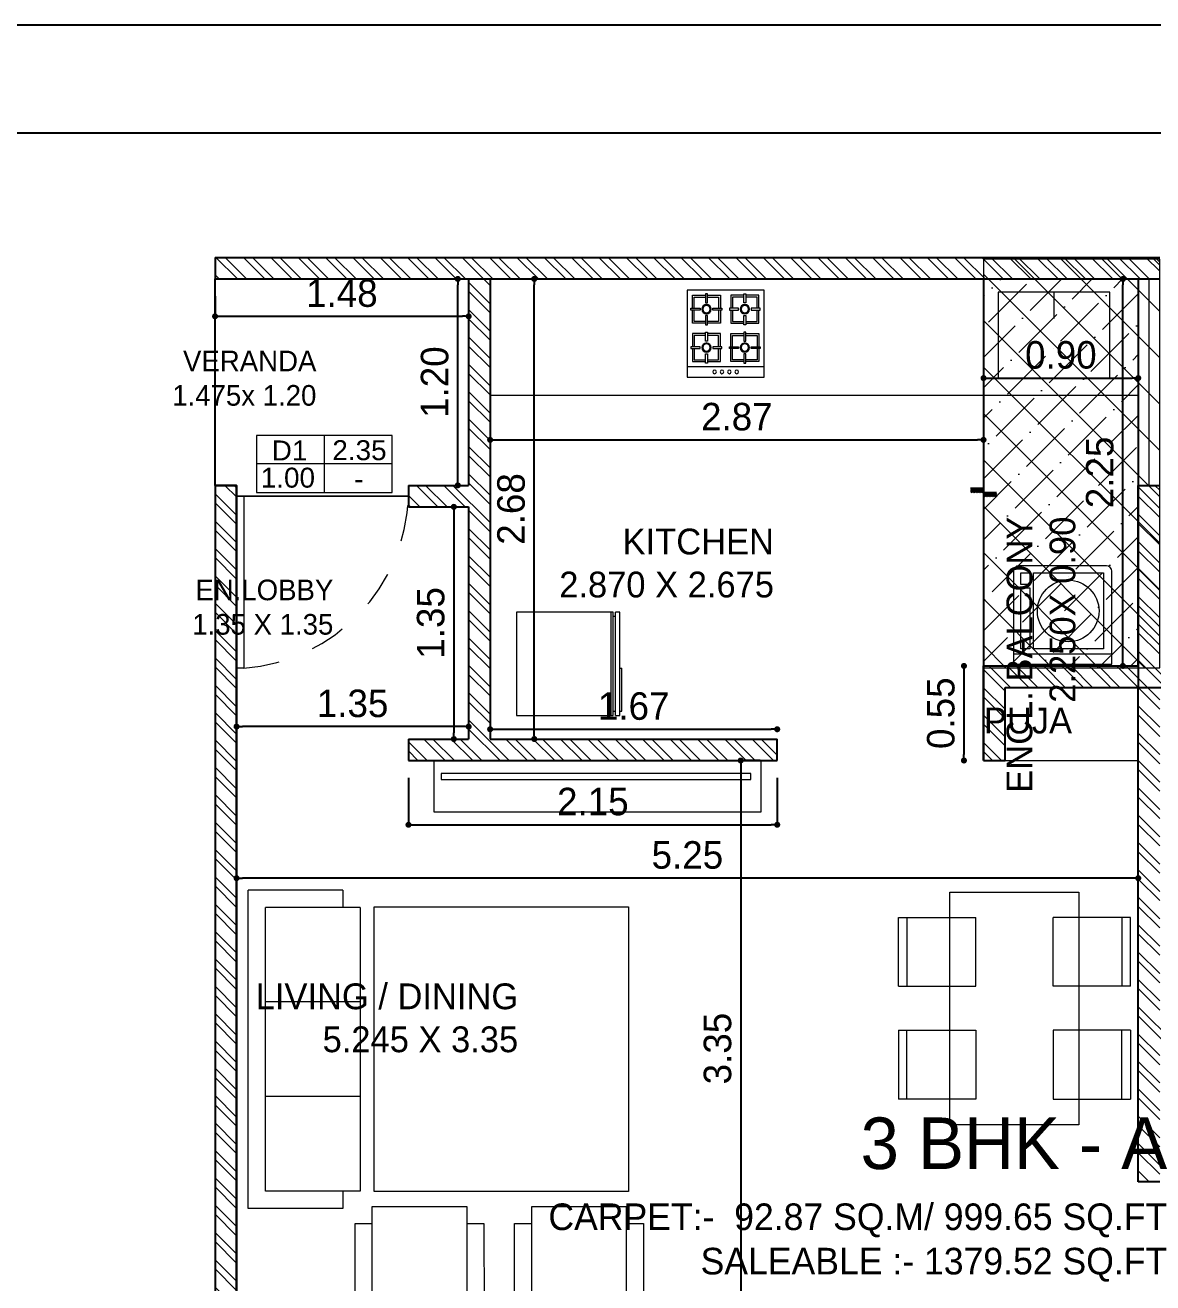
# Model space of a CAD drawing. Header units: metres. Extents: x 494 to 1845, y -666 to 1061.
# Drawn here: x 1825.492 to 1828.635, y 165.285 to 168.789 of the extents above; entities that cross this region are included whole.
import ezdxf

# ---------------------------------------------------------------- set-up
doc = ezdxf.new("R2010")
doc.units = ezdxf.units.M
doc.header["$MEASUREMENT"] = 0
doc.linetypes.add('1', pattern=[0])
doc.linetypes.add('DASHED2', pattern=[0.375, 0.25, -0.125])
doc.layers.get('Defpoints').update_dxf_attribs({"color": 12})
for name, color, linetype in [('10 HATCH', 253, 'Continuous'), ('A-AREA', 1, 'Continuous'), ('SHEET', 7, 'Continuous'), ('TILE DROP', 180, '1'), ('VDA-TEXT', 250, '1'), ('VDA-WALL BELOW', 8, 'Continuous')]:
    doc.layers.add(name, color=color, linetype=linetype)
for name, color, linetype, lineweight in [('A-Furniture', 8, 'Continuous', 13), ('A-Wall Hatch', 8, 'Continuous', 9), ('col hatch', 8, 'Continuous', 13), ('DIMENSION', 8, 'Continuous', 5), ('VDA-DOOR', 23, 'Continuous', 5), ('VDA-DW TAGS', 4, 'Continuous', 9), ('VDA-FURNITURE', 8, 'Continuous', 13), ('VDA-HATCH', 8, 'Continuous', 9), ('VDA-WALL', 250, 'Continuous', 25), ('VDA-WINDOW', 5, 'Continuous', 9)]:
    doc.layers.add(name, color=color, linetype=linetype, lineweight=lineweight)
doc.styles.add('arial', font='arial.ttf', dxfattribs={"height": 0.3})
doc.styles.add('RS', font='GOTHIC.TTF')
doc.styles.get("Standard").update_dxf_attribs({"font": 'arial.ttf'})
doc.dimstyles.new('SMALL-1', dxfattribs={"dimtxt": 0.16, "dimasz": 0.035, "dimexe": 0, "dimexo": 0.1, "dimgap": 0.05, "dimtad": 1, "dimzin": 0, "dimdsep": 46, "dimtxsty": 'RS', "dimblk": 'DOT', "dimcen": 2.5, "dimclrd": 256, "dimclre": 256, "dimclrt": 5, "dimadec": 0, "dimazin": 0, "dimtfac": 1, "dimtdec": 3, "dimtofl": 0, "dimtmove": 0, "dimatfit": 3, "dimfxl": 0, "dimtolj": 1, "dimtzin": 0, "dimarcsym": 0})
pattern_1 = [(135, (-4e-16, 0.375), (-0.00441942, -0.00441942), [])]

# ---------------------------------------------------------------- blocks, each defined once
blk = doc.blocks.new('zw$DD4')
at = {"layer": 'A-Furniture', "extrusion": (1.20478e-06, -1.51523e-06, 1)}
for p, q in [((0.3, 1.3525), (0.3, 0)), ((1.05, 1.3525), (0.3, 1.3525)), ((1.05, 0), (1.05, 1.3525)), ((0.45, 1.2033), (0, 1.2033)), ((0, 0.8033), (0, 1.2033)), ((0.05, 1.2033), (0.05, 0.8033)), ((0.45, 0.8033), (0.45, 1.2033)), ((0.9, 0.8033), (0.9, 1.2033)), ((0.9, 1.2033), (1.35, 1.2033)), ((1.3, 1.2033), (1.3, 0.8033)), ((1.35, 0.8033), (1.35, 1.2033)), ((0, 0.8033), (0.45, 0.8033)), ((1.35, 0.8033), (0.9, 0.8033)), ((0, 0.5473), (0.45, 0.5473)), ((0, 0.5473), (0, 0.1473)), ((0.05, 0.1473), (0.05, 0.5473)), ((0.45, 0.5473), (0.45, 0.1473)), ((1.35, 0.5473), (0.9, 0.5473)), ((0.9, 0.5473), (0.9, 0.1473)), ((1.3, 0.1473), (1.3, 0.5473)), ((1.35, 0.5473), (1.35, 0.1473)), ((0, 0.1473), (0.45, 0.1473)), ((1.35, 0.1473), (0.9, 0.1473)), ((0.3, 0), (1.05, 0))]:
    blk.add_line(p, q, dxfattribs=at)
blk = doc.blocks.new('zw$FFF1')
at = {"layer": 'A-Furniture', "color": 8, "extrusion": (1.51523e-06, 1.20478e-06, 1)}
for p, q in [((0.6213, 2.4887), (0.6212, 1.9389)), ((1.3713, 2.4887), (0.6213, 2.4887)), ((1.3712, 1.9387), (1.3713, 2.4887)), ((2.299, 2.4887), (1.549, 2.4887)), ((1.549, 2.4887), (1.549, 1.9389)), ((2.299, 1.9387), (2.299, 2.4887)), ((1.2712, 2.3887), (0.7212, 2.3887)), ((0.7212, 2.3887), (0.7212, 1.8387)), ((1.2712, 1.8387), (1.2712, 2.3887)), ((2.199, 2.3887), (1.649, 2.3887)), ((1.649, 2.3887), (1.649, 1.8387)), ((2.199, 1.8387), (2.199, 2.3887)), ((0.6212, 1.9389), (0.7214, 1.9387)), ((0.7214, 1.9387), (0.7212, 1.9387)), ((1.2712, 1.9387), (1.3712, 1.9387)), ((1.549, 1.9389), (1.6491, 1.9387)), ((1.6491, 1.9387), (1.649, 1.9387)), ((2.199, 1.9387), (2.299, 1.9387)), ((0.7212, 1.8387), (1.2712, 1.8387)), ((1.649, 1.8387), (2.199, 1.8387))]:
    blk.add_line(p, q, dxfattribs=at)
at = {"layer": 'A-Furniture', "color": 8, "extrusion": (1.51523e-06, -1.20478e-06, 1)}
for p, q in [((0.55, 1.85), (0, 1.85)), ((0, 1.85), (0, 0)), ((0.55, 1.75), (0.55, 1.85)), ((0.65, 1.75), (0.1, 1.75)), ((0.1, 1.75), (0.1, 0.1)), ((0.65, 0.1), (0.65, 1.75)), ((2.2125, 1.7528), (0.7328, 1.7528)), ((0.7328, 1.7528), (0.7328, 0.0973)), ((2.2126, 0.0973), (2.2125, 1.7528)), ((0.65, 1.2), (0.1, 1.2)), ((0.65, 0.65), (0.1, 0.65)), ((0.65, 0.1), (0.1, 0.1)), ((0.55, 0), (0.55, 0.1)), ((0.7328, 0.0973), (2.2126, 0.0973)), ((0.55, 0), (0, 0))]:
    blk.add_line(p, q, dxfattribs=at)
blk = doc.blocks.new('zw$8B81')
at = {"layer": 'VDA-FURNITURE', "extrusion": (-2.11098e-05, -1.08635e-08, 1)}
for p, q in [((0.0375, 0.6), (0.0125, 0.6)), ((0.0125, 0.6), (0.0125, 0)), ((0.0375, 0.6), (0.0375, 0)), ((0.6125, 0.6), (0.05, 0.6)), ((0.05, 0.6), (0.05, 0)), ((0.0625, 0.6), (0.0625, 0)), ((0.6125, 0), (0.6125, 0.6)), ((0.0125, 0.575), (0, 0.575)), ((0, 0.575), (0, 0.325)), ((0.05, 0.575), (0.0375, 0.575)), ((0.0125, 0.325), (0, 0.325)), ((0.0125, 0), (0.0375, 0)), ((0.0375, 0.025), (0.05, 0.025)), ((0.05, 0), (0.6125, 0))]:
    blk.add_line(p, q, dxfattribs=at)
blk = doc.blocks.new('zw$80F')
at = {"layer": 'A-Furniture', "extrusion": (0.000170057, -4.78234e-05, 1)}
blk.add_line((0.0601, 0.4462, 0), (0.0601, 0), dxfattribs=at)
at = {"layer": 'A-Furniture', "extrusion": (0.000170057, -4.78234e-05, 1), "elevation": 0}
for points in [[(0.5062, 0), (0, 0), (0, 0.4462), (0.5062, 0.4462)], [(0.177, 0.4247), (0.1662, 0.4247), (0.1662, 0.3711), (0.177, 0.3711)], [(0.3893, 0.4247), (0.4, 0.4247), (0.4, 0.3711), (0.3893, 0.3711)], [(0.0815, 0.3293), (0.0815, 0.34), (0.1351, 0.34), (0.1351, 0.3293)], [(0.1662, 0.2445), (0.177, 0.2445), (0.177, 0.2982), (0.1662, 0.2982)], [(0.2617, 0.34), (0.2617, 0.3293), (0.2081, 0.3293), (0.2081, 0.34)], [(0.3046, 0.34), (0.3046, 0.3293), (0.3582, 0.3293), (0.3582, 0.34)], [(0.4, 0.2445), (0.3893, 0.2445), (0.3893, 0.2982), (0.4, 0.2982)], [(0.4848, 0.3293), (0.4848, 0.34), (0.4311, 0.34), (0.4311, 0.3293)], [(0.1662, 0.2016), (0.177, 0.2016), (0.177, 0.148), (0.1662, 0.148)], [(0.4, 0.2016), (0.3893, 0.2016), (0.3893, 0.148), (0.4, 0.148)], [(0.0815, 0.1169), (0.0815, 0.1062), (0.1351, 0.1062), (0.1351, 0.1169)], [(0.177, 0.0214), (0.1662, 0.0214), (0.1662, 0.0751), (0.177, 0.0751)], [(0.2617, 0.1062), (0.2617, 0.1169), (0.2081, 0.1169), (0.2081, 0.1062)], [(0.3046, 0.1062), (0.3046, 0.1169), (0.3582, 0.1169), (0.3582, 0.1062)], [(0.3893, 0.0214), (0.4, 0.0214), (0.4, 0.0751), (0.3893, 0.0751)], [(0.4848, 0.1169), (0.4848, 0.1062), (0.4311, 0.1062), (0.4311, 0.1169)]]:
    blk.add_lwpolyline(points, close=True, dxfattribs=at)
for points in [[(0.1662, 0.4161), (0.0901, 0.4161), (0.0901, 0.34)], [(0.1662, 0.4054), (0.1008, 0.4054), (0.1008, 0.34)], [(0.2531, 0.34), (0.2531, 0.4161), (0.177, 0.4161)], [(0.2424, 0.34), (0.2424, 0.4054), (0.177, 0.4054)], [(0.3132, 0.34), (0.3132, 0.4161), (0.3893, 0.4161)], [(0.3239, 0.34), (0.3239, 0.4054), (0.3893, 0.4054)], [(0.4, 0.4161), (0.4762, 0.4161), (0.4762, 0.34)], [(0.4, 0.4054), (0.4655, 0.4054), (0.4655, 0.34)], [(0.0901, 0.3293), (0.0901, 0.2531), (0.1662, 0.2531)], [(0.1008, 0.3293), (0.1008, 0.2638), (0.1662, 0.2638)], [(0.177, 0.2531), (0.2531, 0.2531), (0.2531, 0.3293)], [(0.177, 0.2638), (0.2424, 0.2638), (0.2424, 0.3293)], [(0.3893, 0.2531), (0.3132, 0.2531), (0.3132, 0.3293)], [(0.3893, 0.2638), (0.3239, 0.2638), (0.3239, 0.3293)], [(0.4762, 0.3293), (0.4762, 0.2531), (0.4, 0.2531)], [(0.4655, 0.3293), (0.4655, 0.2638), (0.4, 0.2638)], [(0.0901, 0.1169), (0.0901, 0.193), (0.1662, 0.193)], [(0.1008, 0.1169), (0.1008, 0.1823), (0.1662, 0.1823)], [(0.177, 0.193), (0.2531, 0.193), (0.2531, 0.1169)], [(0.177, 0.1823), (0.2424, 0.1823), (0.2424, 0.1169)], [(0.3893, 0.193), (0.3132, 0.193), (0.3132, 0.1169)], [(0.3893, 0.1823), (0.3239, 0.1823), (0.3239, 0.1169)], [(0.4762, 0.1169), (0.4762, 0.193), (0.4, 0.193)], [(0.4655, 0.1169), (0.4655, 0.1823), (0.4, 0.1823)], [(0.1662, 0.03), (0.0901, 0.03), (0.0901, 0.1062)], [(0.1662, 0.0408), (0.1008, 0.0408), (0.1008, 0.1062)], [(0.2531, 0.1062), (0.2531, 0.03), (0.177, 0.03)], [(0.2424, 0.1062), (0.2424, 0.0408), (0.177, 0.0408)], [(0.3132, 0.1062), (0.3132, 0.03), (0.3893, 0.03)], [(0.3239, 0.1062), (0.3239, 0.0408), (0.3893, 0.0408)], [(0.4, 0.03), (0.4762, 0.03), (0.4762, 0.1062)], [(0.4, 0.0408), (0.4655, 0.0408), (0.4655, 0.1062)]]:
    blk.add_lwpolyline(points, dxfattribs=at)
at = {"layer": 'A-Furniture', "extrusion": (0.000170057, -4.78234e-05, 1)}
for centre, radius in [((0.03, 0.2874, 0), 0.0107), ((0.1716, 0.3346, 0), 0.0268), ((0.1716, 0.3346, 0), 0.0214), ((0.3947, 0.3346, 0), 0.0268), ((0.3947, 0.3346, 0), 0.0214), ((0.03, 0.2445, 0), 0.0107), ((0.03, 0.2016, 0), 0.0107), ((0.03, 0.1587, 0), 0.0107), ((0.1716, 0.1115, 0), 0.0268), ((0.1716, 0.1115, 0), 0.0214), ((0.3947, 0.1115, 0), 0.0268), ((0.3947, 0.1115, 0), 0.0214)]:
    blk.add_circle(centre, radius, dxfattribs=at)
blk = doc.blocks.new('zw$9BC4')
at = {"layer": 'VDA-FURNITURE'}
blk.add_line((0.325, 0), (0.325, 0.1544), dxfattribs=at)
blk.add_lwpolyline([(0, 0), (0.65, 0), (0.65, 0.5), (0, 0.5)], close=True, dxfattribs=at)
blk = doc.blocks.new('zw$ECD3')
at = {"layer": 'A-Furniture'}
for p, q in [((0.5415, 0.5715), (0, 0.5715)), ((0, 0.5715), (0, 0)), ((0.0601, 0.5715), (0.0601, 0)), ((0.0885, 0.477), (0.0885, 0.5297)), ((0.0885, 0.5297), (0.4433, 0.5297)), ((0.4433, 0.5297), (0.4433, 0.477)), ((0.4643, 0.477), (0.4643, 0.5297)), ((0.4643, 0.5297), (0.5317, 0.5297)), ((0.5317, 0.5297), (0.5317, 0.477)), ((0.5715, 0.03), (0.5715, 0.5415)), ((0.4433, 0.477), (0.0885, 0.477)), ((0.0885, 0.0477), (0.0885, 0.4556)), ((0.0885, 0.4556), (0.5317, 0.4556)), ((0.5317, 0.477), (0.4643, 0.477)), ((0.5317, 0.4556), (0.5317, 0.0477)), ((0, 0), (0.5415, 0)), ((0.5317, 0.0477), (0.0885, 0.0477))]:
    blk.add_line(p, q, dxfattribs=at)
blk.add_circle((0.3094, 0.2534), 0.1793, dxfattribs=at)
for centre, start, end in [((0.5415, 0.5415), 0, 90), ((0.5415, 0.03), 270, 360)]:
    blk.add_arc(centre, 0.03, start, end, dxfattribs=at)
blk = doc.blocks.new('zw$F1DC')
at = {"layer": 'VDA-DOOR'}
for p, q in [((0, 0), (0, 0.9)), ((0, 0.038), (0.9, 0.038)), ((0, 0), (0.9, 0)), ((0.9, 0.038), (0.9, 0))]:
    blk.add_line(p, q, dxfattribs=at).dxf.unprotected_set("ltscale", 0)
at = {"layer": 'VDA-DOOR', "linetype": 'DASHED2', "ltscale": 0.3}
blk.add_arc((-0.0283, -0.0304), 0.9308, 4.21275, 88.25632, dxfattribs=at)
blk = doc.blocks.new('zw$AB1F')
at = {"layer": 'VDA-DOOR', "xscale": 1.111111111003124, "yscale": 1.111111111003124, "zscale": 1.111111111003124, "rotation": 90.00000000080222}
blk.add_blockref('zw$F1DC', (1, 0), dxfattribs=at)
blk = doc.blocks.new('_Dot')
at = {"color": 0, "linetype": 'ByBlock', "lineweight": -2}
blk.add_line((-0.5, 0), (-1, 0), dxfattribs=at)
at = {"color": 0, "linetype": 'ByBlock', "const_width": 0.5}
blk.add_lwpolyline([(-0.25, 0, 1), (0.25, 0, 1)], format="xyb", close=True, dxfattribs=at)
blk = doc.blocks.new('*D1116')
at = {"layer": 'Defpoints', "color": 0, "transparency": 16777216}
for p in [(-5.433, 5.25), (-5.37, 5.25), (-5.37, 4.05)]:
    blk.add_point(p, dxfattribs=at)
at = {"layer": 'DIMENSION', "lineweight": -2, "transparency": 16777216}
for p, q in [((-5.433, 5.25), (-5.433, 5.25)), ((-5.433, 4.085), (-5.433, 5.215)), ((-5.433, 4.05), (-5.433, 4.05))]:
    blk.add_line(p, q, dxfattribs=at)
at = {"layer": 'DIMENSION', "lineweight": -2, "transparency": 16777216, "xscale": 0.035, "yscale": 0.035, "zscale": 0.035}
for p, rotation in [((-5.433, 5.25), 90), ((-5.433, 4.05), 270)]:
    blk.add_blockref('_Dot', p, dxfattribs=dict(at, rotation=rotation))
at = {"layer": 'DIMENSION', "color": 5, "transparency": 16777216, "insert": (-5.567, 4.65), "char_height": 0.16, "attachment_point": 5, "rotation": 90, "style": 'RS'}
blk.add_mtext('\\A1;1.20', dxfattribs=at)
blk = doc.blocks.new('*D1117')
at = {"layer": 'Defpoints', "color": 0, "transparency": 16777216}
for p in [(-6.845, 5.25), (-5.37, 5.25), (-5.37, 5.0327)]:
    blk.add_point(p, dxfattribs=at)
at = {"layer": 'DIMENSION', "lineweight": -2, "transparency": 16777216}
for p, q in [((-6.845, 5.15), (-6.845, 5.0327)), ((-5.37, 5.15), (-5.37, 5.0327)), ((-6.81, 5.0327), (-5.405, 5.0327))]:
    blk.add_line(p, q, dxfattribs=at)
at = {"layer": 'DIMENSION', "lineweight": -2, "transparency": 16777216, "xscale": 0.035, "yscale": 0.035, "zscale": 0.035, "rotation": 180}
blk.add_blockref('_Dot', (-6.845, 5.0327), dxfattribs=at)
at = {"layer": 'DIMENSION', "lineweight": -2, "transparency": 16777216, "xscale": 0.035, "yscale": 0.035, "zscale": 0.035}
blk.add_blockref('_Dot', (-5.37, 5.0327), dxfattribs=at)
at = {"layer": 'DIMENSION', "color": 5, "transparency": 16777216, "insert": (-6.1075, 5.1667), "char_height": 0.16, "attachment_point": 5, "style": 'RS'}
blk.add_mtext('\\A1;1.48', dxfattribs=at)
blk = doc.blocks.new('*D1118')
at = {"layer": 'Defpoints', "color": 0, "transparency": 16777216}
for p in [(-5.37, 3.925), (-5.456, 2.575), (-5.37, 2.575)]:
    blk.add_point(p, dxfattribs=at)
at = {"layer": 'DIMENSION', "lineweight": -2, "transparency": 16777216}
for p, q in [((-5.456, 3.925), (-5.456, 3.925)), ((-5.456, 3.89), (-5.456, 2.61)), ((-5.456, 2.575), (-5.456, 2.575))]:
    blk.add_line(p, q, dxfattribs=at)
at = {"layer": 'DIMENSION', "lineweight": -2, "transparency": 16777216, "xscale": 0.035, "yscale": 0.035, "zscale": 0.035}
for p, rotation in [((-5.456, 3.925), 90), ((-5.456, 2.575), 270)]:
    blk.add_blockref('_Dot', p, dxfattribs=dict(at, rotation=rotation))
at = {"layer": 'DIMENSION', "color": 5, "transparency": 16777216, "insert": (-5.5901, 3.25), "char_height": 0.16, "attachment_point": 5, "rotation": 90, "style": 'RS'}
blk.add_mtext('\\A1;1.35', dxfattribs=at)
blk = doc.blocks.new('*D1119')
at = {"layer": 'Defpoints', "color": 0, "transparency": 16777216}
for p in [(-6.72, 2.6472), (-6.72, 2.575), (-5.37, 2.575)]:
    blk.add_point(p, dxfattribs=at)
at = {"layer": 'DIMENSION', "lineweight": -2, "transparency": 16777216}
for p, q in [((-6.72, 2.6472), (-6.72, 2.6472)), ((-5.405, 2.6472), (-6.685, 2.6472)), ((-5.37, 2.6472), (-5.37, 2.6472))]:
    blk.add_line(p, q, dxfattribs=at)
at = {"layer": 'DIMENSION', "lineweight": -2, "transparency": 16777216, "xscale": 0.035, "yscale": 0.035, "zscale": 0.035, "rotation": 180}
blk.add_blockref('_Dot', (-6.72, 2.6472), dxfattribs=at)
at = {"layer": 'DIMENSION', "lineweight": -2, "transparency": 16777216, "xscale": 0.035, "yscale": 0.035, "zscale": 0.035}
blk.add_blockref('_Dot', (-5.37, 2.6472), dxfattribs=at)
at = {"layer": 'DIMENSION', "color": 5, "transparency": 16777216, "insert": (-6.045, 2.7812), "char_height": 0.16, "attachment_point": 5, "style": 'RS'}
blk.add_mtext('\\A1;1.35', dxfattribs=at)
blk = doc.blocks.new('*D1120')
at = {"layer": 'Defpoints', "color": 0, "transparency": 16777216}
for p in [(-5.245, 2.575), (-3.575, 2.6315), (-3.575, 2.575)]:
    blk.add_point(p, dxfattribs=at)
at = {"layer": 'DIMENSION', "lineweight": -2, "transparency": 16777216}
for p, q in [((-5.245, 2.6315), (-5.245, 2.6315)), ((-5.21, 2.6315), (-3.61, 2.6315)), ((-3.575, 2.6315), (-3.575, 2.6315))]:
    blk.add_line(p, q, dxfattribs=at)
at = {"layer": 'DIMENSION', "lineweight": -2, "transparency": 16777216, "xscale": 0.035, "yscale": 0.035, "zscale": 0.035, "rotation": 180}
blk.add_blockref('_Dot', (-5.245, 2.6315), dxfattribs=at)
at = {"layer": 'DIMENSION', "lineweight": -2, "transparency": 16777216, "xscale": 0.035, "yscale": 0.035, "zscale": 0.035}
blk.add_blockref('_Dot', (-3.575, 2.6315), dxfattribs=at)
at = {"layer": 'DIMENSION', "color": 5, "transparency": 16777216, "insert": (-4.41, 2.7655), "char_height": 0.16, "attachment_point": 5, "style": 'RS'}
blk.add_mtext('\\A1;1.67', dxfattribs=at)
blk = doc.blocks.new('*D1121')
at = {"layer": 'Defpoints', "color": 0, "transparency": 16777216}
for p in [(-5.245, 5.25), (-4.9884, 5.25), (-5.245, 2.575)]:
    blk.add_point(p, dxfattribs=at)
at = {"layer": 'DIMENSION', "lineweight": -2, "transparency": 16777216}
for p, q in [((-5.145, 5.25), (-4.9884, 5.25)), ((-4.9884, 2.61), (-4.9884, 5.215)), ((-5.145, 2.575), (-4.9884, 2.575))]:
    blk.add_line(p, q, dxfattribs=at)
at = {"layer": 'DIMENSION', "lineweight": -2, "transparency": 16777216, "xscale": 0.035, "yscale": 0.035, "zscale": 0.035}
for p, rotation in [((-4.9884, 5.25), 90), ((-4.9884, 2.575), 270)]:
    blk.add_blockref('_Dot', p, dxfattribs=dict(at, rotation=rotation))
at = {"layer": 'DIMENSION', "color": 5, "transparency": 16777216, "insert": (-5.1225, 3.9125), "char_height": 0.16, "attachment_point": 5, "rotation": 90, "style": 'RS'}
blk.add_mtext('\\A1;2.68', dxfattribs=at)
blk = doc.blocks.new('*D1122')
at = {"layer": 'Defpoints', "color": 0, "transparency": 16777216}
for p in [(-5.245, 4.575), (-2.375, 4.575), (-2.375, 4.3144)]:
    blk.add_point(p, dxfattribs=at)
at = {"layer": 'DIMENSION', "lineweight": -2, "transparency": 16777216}
for p, q in [((-5.245, 4.475), (-5.245, 4.3144)), ((-2.375, 4.475), (-2.375, 4.3144)), ((-5.21, 4.3144), (-2.41, 4.3144))]:
    blk.add_line(p, q, dxfattribs=at)
at = {"layer": 'DIMENSION', "lineweight": -2, "transparency": 16777216, "xscale": 0.035, "yscale": 0.035, "zscale": 0.035, "rotation": 180}
blk.add_blockref('_Dot', (-5.245, 4.3144), dxfattribs=at)
at = {"layer": 'DIMENSION', "lineweight": -2, "transparency": 16777216, "xscale": 0.035, "yscale": 0.035, "zscale": 0.035}
blk.add_blockref('_Dot', (-2.375, 4.3144), dxfattribs=at)
at = {"layer": 'DIMENSION', "color": 5, "transparency": 16777216, "insert": (-3.81, 4.4484), "char_height": 0.16, "attachment_point": 5, "style": 'RS'}
blk.add_mtext('\\A1;2.87', dxfattribs=at)
blk = doc.blocks.new('*D1123')
at = {"layer": 'Defpoints', "color": 0, "transparency": 16777216}
for p in [(-1.475, 4.6737), (-2.375, 4.575), (-1.475, 4.575)]:
    blk.add_point(p, dxfattribs=at)
at = {"layer": 'DIMENSION', "lineweight": -2, "transparency": 16777216}
for p, q in [((-2.375, 4.6737), (-2.375, 4.6737)), ((-2.34, 4.6737), (-1.51, 4.6737)), ((-1.475, 4.6737), (-1.475, 4.6737))]:
    blk.add_line(p, q, dxfattribs=at)
at = {"layer": 'DIMENSION', "lineweight": -2, "transparency": 16777216, "xscale": 0.035, "yscale": 0.035, "zscale": 0.035, "rotation": 180}
blk.add_blockref('_Dot', (-2.375, 4.6737), dxfattribs=at)
at = {"layer": 'DIMENSION', "lineweight": -2, "transparency": 16777216, "xscale": 0.035, "yscale": 0.035, "zscale": 0.035}
blk.add_blockref('_Dot', (-1.475, 4.6737), dxfattribs=at)
at = {"layer": 'DIMENSION', "color": 5, "transparency": 16777216, "insert": (-1.925, 4.8077), "char_height": 0.16, "attachment_point": 5, "style": 'RS'}
blk.add_mtext('\\A1;0.90', dxfattribs=at)
blk = doc.blocks.new('*D1125')
at = {"layer": 'Defpoints', "color": 0, "transparency": 16777216}
for p in [(-1.5642, 5.25), (-1.475, 5.25), (-1.475, 3)]:
    blk.add_point(p, dxfattribs=at)
at = {"layer": 'DIMENSION', "lineweight": -2, "transparency": 16777216}
for p, q in [((-1.5642, 5.25), (-1.5642, 5.25)), ((-1.5642, 3.035), (-1.5642, 5.215)), ((-1.5642, 3), (-1.5642, 3))]:
    blk.add_line(p, q, dxfattribs=at)
at = {"layer": 'DIMENSION', "lineweight": -2, "transparency": 16777216, "xscale": 0.035, "yscale": 0.035, "zscale": 0.035}
for p, rotation in [((-1.5642, 5.25), 90), ((-1.5642, 3), 270)]:
    blk.add_blockref('_Dot', p, dxfattribs=dict(at, rotation=rotation))
at = {"layer": 'DIMENSION', "color": 5, "transparency": 16777216, "insert": (-1.6982, 4.125), "char_height": 0.16, "attachment_point": 5, "rotation": 90, "style": 'RS'}
blk.add_mtext('\\A1;2.25', dxfattribs=at)
blk = doc.blocks.new('*D1126')
at = {"layer": 'Defpoints', "color": 0, "transparency": 16777216}
for p in [(-2.375, 3), (-2.4888, 2.45), (-2.375, 2.45)]:
    blk.add_point(p, dxfattribs=at)
at = {"layer": 'DIMENSION', "lineweight": -2, "transparency": 16777216}
for p, q in [((-2.475, 3), (-2.4888, 3)), ((-2.4888, 2.965), (-2.4888, 2.485)), ((-2.475, 2.45), (-2.4888, 2.45))]:
    blk.add_line(p, q, dxfattribs=at)
at = {"layer": 'DIMENSION', "lineweight": -2, "transparency": 16777216, "xscale": 0.035, "yscale": 0.035, "zscale": 0.035}
for p, rotation in [((-2.4888, 3), 90), ((-2.4888, 2.45), 270)]:
    blk.add_blockref('_Dot', p, dxfattribs=dict(at, rotation=rotation))
at = {"layer": 'DIMENSION', "color": 5, "transparency": 16777216, "insert": (-2.6228, 2.725), "char_height": 0.16, "attachment_point": 5, "rotation": 90, "style": 'RS'}
blk.add_mtext('\\A1;0.55', dxfattribs=at)
blk = doc.blocks.new('*D1127')
at = {"layer": 'Defpoints', "color": 0, "transparency": 16777216}
for p in [(-5.72, 2.45), (-3.575, 2.45), (-3.575, 2.0763)]:
    blk.add_point(p, dxfattribs=at)
at = {"layer": 'DIMENSION', "lineweight": -2, "transparency": 16777216}
for p, q in [((-5.72, 2.35), (-5.72, 2.0763)), ((-3.575, 2.35), (-3.575, 2.0763)), ((-5.685, 2.0763), (-3.61, 2.0763))]:
    blk.add_line(p, q, dxfattribs=at)
at = {"layer": 'DIMENSION', "lineweight": -2, "transparency": 16777216, "xscale": 0.035, "yscale": 0.035, "zscale": 0.035, "rotation": 180}
blk.add_blockref('_Dot', (-5.72, 2.0763), dxfattribs=at)
at = {"layer": 'DIMENSION', "lineweight": -2, "transparency": 16777216, "xscale": 0.035, "yscale": 0.035, "zscale": 0.035}
blk.add_blockref('_Dot', (-3.575, 2.0763), dxfattribs=at)
at = {"layer": 'DIMENSION', "color": 5, "transparency": 16777216, "insert": (-4.6475, 2.2103), "char_height": 0.16, "attachment_point": 5, "style": 'RS'}
blk.add_mtext('\\A1;2.15', dxfattribs=at)
blk = doc.blocks.new('*D1128')
at = {"layer": 'Defpoints', "color": 0, "transparency": 16777216}
for p in [(-3.575, 2.45), (-3.7875, -0.9), (-3.575, -0.9)]:
    blk.add_point(p, dxfattribs=at)
at = {"layer": 'DIMENSION', "lineweight": -2, "transparency": 16777216}
for p, q in [((-3.675, 2.45), (-3.7875, 2.45)), ((-3.7875, 2.415), (-3.7875, -0.865)), ((-3.675, -0.9), (-3.7875, -0.9))]:
    blk.add_line(p, q, dxfattribs=at)
at = {"layer": 'DIMENSION', "lineweight": -2, "transparency": 16777216, "xscale": 0.035, "yscale": 0.035, "zscale": 0.035}
for p, rotation in [((-3.7875, 2.45), 90), ((-3.7875, -0.9), 270)]:
    blk.add_blockref('_Dot', p, dxfattribs=dict(at, rotation=rotation))
at = {"layer": 'DIMENSION', "color": 5, "transparency": 16777216, "insert": (-3.9215, 0.775), "char_height": 0.16, "attachment_point": 5, "rotation": 90, "style": 'RS'}
blk.add_mtext('\\A1;3.35', dxfattribs=at)
blk = doc.blocks.new('*D1129')
at = {"layer": 'Defpoints', "color": 0, "transparency": 16777216}
for p in [(-6.72, 1.7658), (-6.72, 0), (-1.475, 0)]:
    blk.add_point(p, dxfattribs=at)
at = {"layer": 'DIMENSION', "lineweight": -2, "transparency": 16777216}
for p, q in [((-6.72, 1.4658), (-6.72, 1.7658)), ((-1.51, 1.7658), (-6.685, 1.7658)), ((-1.475, 1.4658), (-1.475, 1.7658))]:
    blk.add_line(p, q, dxfattribs=at)
at = {"layer": 'DIMENSION', "lineweight": -2, "transparency": 16777216, "xscale": 0.035, "yscale": 0.035, "zscale": 0.035, "rotation": 180}
blk.add_blockref('_Dot', (-6.72, 1.7658), dxfattribs=at)
at = {"layer": 'DIMENSION', "lineweight": -2, "transparency": 16777216, "xscale": 0.035, "yscale": 0.035, "zscale": 0.035}
blk.add_blockref('_Dot', (-1.475, 1.7658), dxfattribs=at)
at = {"layer": 'DIMENSION', "color": 5, "transparency": 16777216, "insert": (-4.0975, 1.8999), "char_height": 0.16, "attachment_point": 5, "style": 'RS'}
blk.add_mtext('\\A1;5.25', dxfattribs=at)
blk = doc.blocks.new('D1 F')
at = {"layer": 'VDA-DW TAGS'}
for p, q in [((1532.2995, 322.9946), (1532.2995, 323.3255)), ((1532.6942, 323.1601), (1531.9045, 323.1601))]:
    blk.add_line(p, q, dxfattribs=at)
blk.add_lwpolyline([(1532.6942, 323.3255), (1531.9045, 323.3255), (1531.9045, 322.9946), (1532.6942, 322.9946)], close=True, dxfattribs=at)
at = {"layer": 'VDA-DW TAGS', "attachment_point": 8, "style": 'arial'}
for s, insert, char_height, width in [('D1', (1532.0968, 323.1807), 0.11598, 0.282293), ('2.35', (1532.5036, 323.1807), 0.11598, 0.282293), ('1.00', (1532.0873, 323.0209), 0.11598, 0.27584), ('-', (1532.4997, 323.0153), 0.116, 0.366174)]:
    blk.add_mtext(s, dxfattribs=dict(at, insert=insert, char_height=char_height, width=width))
blk = doc.blocks.new('TT-level diff-flat-14')
at = {"layer": 'TILE DROP'}
h = blk.add_hatch(dxfattribs=at)
h.set_pattern_fill('ANSI31', color=256, scale=0.05, angle=90, style=0)
h.set_pattern_definition(pattern_1)
h.paths.add_polyline_path([(-0.075, 0.025), (-0.075, 0), (0, 0), (0, 0.025)])
h = blk.add_hatch(dxfattribs=at)
h.set_pattern_fill('ANSI31', color=256, scale=0.05, angle=90, style=0)
h.set_pattern_definition(pattern_1)
h.paths.add_polyline_path([(0, 0), (0, -0.025), (0.075, -0.025), (0.075, 0)])
for points in [[(0, 0), (-0.075, 0)], [(0.075, -0.025), (0, -0.025), (0, 0), (-0.075, 0)]]:
    blk.add_lwpolyline(points, dxfattribs=at)
blk = doc.blocks.new('SDFDSFD')
at = {"layer": 'A-Wall Hatch', "ltscale": 0.1}
h = blk.add_hatch(dxfattribs=at)
h.set_pattern_fill('ANSI32', color=256, scale=0.3, angle=270)
h.set_pattern_definition([(315, (-5.7694, -2.32693), (0.0795495, 0.0795495), []), (315, (-5.7694, -2.37996), (0.0795495, 0.0795495), [])])
h.paths.add_polyline_path([(-3.575, 2.575), (-5.245, 2.575), (-5.245, 5.25), (-1.35, 5.25), (-1.35, 5.375), (-6.845, 5.375), (-6.845, 5.25), (-5.37, 5.25), (-5.37, 4.05), (-5.72, 4.05), (-5.72, 3.925), (-5.37, 3.925), (-5.37, 2.575), (-5.72, 2.575), (-5.72, 2.45), (-3.575, 2.45)])
h.paths.add_polyline_path([(-7.72, -2.95), (-7.72, -0.9), (-6.845, -0.9), (-6.845, 4.05), (-6.72, 4.05), (-6.72, -0.9), (-6.45, -0.9), (-6.45, -1.025), (-7.595, -1.025), (-7.595, -2.95)])
h.paths.add_polyline_path([(-2.375, -0.9), (-4.65, -0.9), (-4.65, -4.5), (-4.525, -4.5), (-4.525, -1.025), (-2.375, -1.025)])
h.paths.add_polyline_path([(-0.975, 2.9999), (-0.9809, 2.9999), (-1.35, 3), (-1.35, 4.05), (-1.475, 4.05), (-1.475, 3), (-2.375, 3), (-2.375, 2.45), (-2.25, 2.45), (-2.25, 2.875), (-1.475, 2.875), (-1.475, 0), (-1.35, 0), (-1.35, 0.8), (-0.625, 0.8), (-0.625, 0.925), (-1.35, 0.925), (-1.35, 2.875), (-0.975, 2.875)])
h.paths.add_polyline_path([(2.675, 3), (1.025, 3), (1.025, 4.35), (1.975, 4.35), (1.975, 4.4749), (0.9, 4.475), (0.9, 3), (-0.375, 3), (-0.375, 2.875), (2.675, 2.875)])
h.paths.add_polyline_path([(-0.625, -1.925), (-1.35, -1.925), (-1.35, -1.025), (-0.9, -1.025), (-0.9, -0.9), (-1.475, -0.9), (-1.475, -4.5), (-0.975, -4.5), (-0.975, -4.3751), (-0.9809, -4.3751), (-1.35, -4.375), (-1.35, -2.05), (-0.625, -2.05)])
h.paths.add_polyline_path([(3.55, 4.475), (2.575, 4.475), (2.575, 4.35), (3.425, 4.35), (3.425, 3), (3.55, 3)])
h.paths.add_polyline_path([(0.125, -1.925), (0, -1.925), (0, -4.375), (-0.375, -4.375), (-0.375, -4.5), (0.125, -4.5)])
h.paths.add_polyline_path([(0.125, 2.875), (0, 2.875), (0, 0), (0.125, 0)])
h.paths.add_polyline_path([(4.875, 3), (3.55, 3), (3.55, 2.875), (4.875, 2.875)])
h.paths.add_polyline_path([(3.55, 3), (3.425, 3), (3.425, 2.875), (3.55, 2.875)])
h.paths.add_polyline_path([(3.55, 0.1125), (3.425, 0.1125), (3.425, -0.9), (0, -0.9), (0, -1.025), (3.425, -1.025), (3.425, -4.5), (3.55, -4.5), (3.55, -1.025), (4.875, -1.025), (4.875, -0.9), (3.55, -0.9)])
h.paths.add_polyline_path([(3.425, 1.9125), (3.55, 1.9125), (3.55, 2.875), (3.425, 2.875)])
at = {"layer": 'VDA-HATCH'}
h = blk.add_hatch(dxfattribs=at)
h.set_pattern_fill('ANSI36', color=43)
h.set_pattern_definition([(45, (-42510.88799, 14915.09809), (0.06629126074, 0.24306795603), [0.3125, -0.0625, 0, -0.0625])])
h.paths.add_polyline_path([(-7.595, -2.825), (-4.65, -2.825), (-4.65, -1.025), (-7.595, -1.025)])
h.paths.add_polyline_path([(-2.375, 3), (-1.475, 3), (-1.475, 5.25), (-2.375, 5.25)])
h.paths.add_polyline_path([(3.5559, -0.9), (4.75, -0.9), (4.75, 2.875), (3.5559, 2.875)])
at = {"layer": 'A-AREA'}
for points in [[(-1.475, 5.25), (-1.475, 2.875), (1.025, 2.875), (1.025, 4.35), (3.425, 4.35), (3.425, 2.875), (4.75, 2.875), (4.75, -0.9), (3.4251, -0.9), (3.425, -4.375), (-4.525, -4.375), (-4.525, -2.825), (-7.595, -2.825), (-7.595, -1.025), (-6.72, -1.025)], [(-6.72, -0.9), (-6.72, 4.05), (-6.845, 4.05), (-6.845, 5.25), (-5.72, 5.25), (-5.245, 5.25), (-1.475, 5.25)]]:
    blk.add_lwpolyline(points, dxfattribs=at)
at = {"layer": 'VDA-DOOR'}
blk.add_line((-5.72, 3.9875), (-6.72, 3.9875), dxfattribs=at)
at = {"layer": 'VDA-FURNITURE', "extrusion": (5.28879e-06, -0.00016495, 1)}
blk.add_line((-5.245, 4.575), (-1.475, 4.575), dxfattribs=at)
at = {"layer": 'VDA-FURNITURE', "extrusion": (4.36827e-06, 5.81046e-06, 1)}
blk.add_line((-2.25, 2.45), (-1.475, 2.45), dxfattribs=at)
at = {"layer": 'VDA-FURNITURE', "extrusion": (4.36827e-06, 5.81046e-06, 1), "elevation": 0}
blk.add_lwpolyline([(-3.67, 2.45), (-3.67, 2.15), (-5.57, 2.15), (-5.57, 2.45)], dxfattribs=at)
blk.add_lwpolyline([(-3.7286, 2.375), (-5.5295, 2.375), (-5.5295, 2.339), (-3.7286, 2.339)], close=True, dxfattribs=at)
at = {"layer": 'VDA-WALL'}
for p, q in [((-6.845, 5.375), (-6.845, 5.25)), ((-6.845, 5.375), (-1.35, 5.375)), ((-6.845, 5.25), (-5.37, 5.25)), ((-5.37, 5.25), (-5.37, 4.05)), ((-5.245, 5.25), (-1.35, 5.25)), ((-5.245, 5.25), (-5.245, 2.575)), ((-2.375, 5.25), (-2.375, 2.45)), ((-6.845, 4.05), (-6.845, -0.9)), ((-6.845, 4.05), (-6.72, 4.05)), ((-6.72, 4.05), (-6.72, -0.9)), ((-5.72, 4.05), (-5.37, 4.05)), ((-5.72, 4.05), (-5.72, 3.925)), ((-1.475, 3), (-1.475, 4.05)), ((-1.475, 4.05), (-1.35, 4.05)), ((-5.72, 3.925), (-5.37, 3.925)), ((-5.37, 3.925), (-5.37, 2.575)), ((-2.375, 3), (-1.475, 3)), ((-2.375, 2.45), (-2.375, 3)), ((-2.25, 2.875), (-1.475, 2.875)), ((-2.25, 2.45), (-2.25, 2.875)), ((-1.475, 0), (-1.475, 2.875)), ((-5.72, 2.575), (-5.37, 2.575)), ((-5.72, 2.575), (-5.72, 2.45)), ((-5.245, 2.575), (-3.575, 2.575)), ((-3.575, 2.45), (-3.575, 2.575)), ((-5.72, 2.45), (-3.575, 2.45)), ((-2.375, 2.45), (-2.25, 2.45)), ((-1.35, 0), (-1.475, 0))]:
    blk.add_line(p, q, dxfattribs=at)
at = {"layer": 'VDA-WALL BELOW'}
blk.add_line((-1.475, 5.25), (-1.475, 4.05), dxfattribs=at)
at = {"layer": 'VDA-WINDOW'}
blk.add_line((-1.4125, 5.25), (-1.4125, 4.05), dxfattribs=at)
at = {"color": 1, "extrusion": (4.36827e-06, 5.81046e-06, 1), "rotation": 179.9999997265774}
blk.add_blockref('zw$9BC4', (-1.6405, 5.1737, 0), dxfattribs=at)
at = {"rotation": 180}
blk.add_blockref('TT-level diff-flat-14', (-2.375, 4.0086), dxfattribs=at)
at = {"layer": 'VDA-DOOR', "extrusion": (0.00030461, 0.000129473, 1), "rotation": 179.9999977404057}
blk.add_blockref('zw$AB1F', (-5.72, 3.9875, -0.0012), dxfattribs=at)
at = {"layer": 'VDA-FURNITURE', "extrusion": (4.36827e-06, 5.81046e-06, 1), "xscale": -1}
for name, p, rotation in [('zw$80F', (-4.098, 4.6793, 0), 269.9999997515905), ('zw$FFF1', (-6.6519, 1.6959, 0), 179.9999997265776), ('zw$DD4', (-2.8702, 1.6849, 0), 179.9999997265776)]:
    blk.add_blockref(name, p, dxfattribs=dict(at, rotation=rotation))
at = {"layer": 'VDA-FURNITURE', "extrusion": (4.36827e-06, 5.81046e-06, 1)}
for name, p, rotation in [('zw$ECD3', (-1.6291, 3.01, 0), 90.00000027342324), ('zw$8B81', (-4.4788, 3.3117, 0), 179.999999726599)]:
    blk.add_blockref(name, p, dxfattribs=dict(at, rotation=rotation))
at = {"layer": 'VDA-HATCH'}
blk.add_blockref('D1 F', (-1538.5086, -318.9859), dxfattribs=at)
at = {"layer": 'VDA-TEXT', "extrusion": (4.36827e-06, 5.81046e-06, 1), "width": 1.314504061156185e-11, "attachment_point": 3, "style": 'arial'}
for s, insert, char_height, text_direction in [('\\pi0.43554;{\\fCentury Gothic|b0|i0|c0|p34;VERANDA}\\P\\pi0.39524;{\\fCentury Gothic|b0|i0|c0|p34;1.475x 1.20}', (-6.2556, 4.8332), 0.12, (1, 0, -4e-06)), ('\\pi0.79354;{\\fCentury Gothic|b0|i0|c0|p34;ENCL. BALCONY   }\\P\\pi1.06866;{\\fCentury Gothic|b0|i0|c0|p34;2.250X 0.90}', (-2.241, 3.8678), 0.15, (0, 1, -6e-06)), ('\\pi0.84973;{\\fCentury Gothic|b0|i0|c0|p34;KITCHEN  }\\P\\pi0.62825;{\\fCentury Gothic|b0|i0|c0|p34;2.870 X 2.675}', (-3.5939, 3.7982), 0.15, (1, 0, -4e-06)), ('\\pi0.42016;{\\fCentury Gothic|b0|i0|c0|p34;EN.LOBBY }\\P\\pi0.38186;{\\fCentury Gothic|b0|i0|c0|p34;1.35 X 1.35}', (-6.157, 3.5019), 0.12, (1, 0, -4e-06)), ('\\pi0.22801;{\\fCentury Gothic|b0|i0|c0|p34;PUJA}', (-1.86, 2.7573), 0.15, (1, 0, -4e-06)), ('\\pi0.77845;{\\fCentury Gothic|b0|i0|c0|p34;LIVING / DINING }\\P\\pi1.00947;{\\fCentury Gothic|b0|i0|c0|p34;5.245 X 3.35}', (-5.0818, 1.1539), 0.15, (1, 0, -4e-06))]:
    blk.add_mtext(s, dxfattribs=dict(at, insert=insert, char_height=char_height, text_direction=text_direction))
at = {"layer": 'VDA-TEXT', "color": 1, "extrusion": (4.36827e-06, 5.81046e-06, 1), "insert": (-1.3065, 0.3745), "char_height": 0.154743, "width": 3.915188, "attachment_point": 3, "text_direction": (1, 0, -4e-06)}
blk.add_mtext('\\pt10;{\\fCentury Gothic|b0|i0|c0|p34;\\H1.93869x;\\C5;3 BHK - A}\\P\\pt10;{\\fCentury Gothic|b0|i0|c0|p34;\\H1.00000x;CARPET:-  92.87 SQ.M/ 999.65 SQ.FT}\\P\\pt10;{\\fCentury Gothic|b0|i0|c0|p34;\\H1.00000x;SALEABLE :- 1379.52 SQ.FT }', dxfattribs=at)
at = {"layer": 'DIMENSION'}
for base, p1, p2, picture, middle in [((-5.37, 5.0326546072), (-6.845, 5.25), (-5.37, 5.25), '*D1117', (-6.1075, 5.1666790804)), ((-2.375, 4.3144), (-5.245, 4.575), (-2.375, 4.575), '*D1122', (-3.81, 4.4484)), ((-6.72, 2.6472), (-5.37, 2.575), (-6.72, 2.575), '*D1119', (-6.045, 2.7812)), ((-3.575, 2.6315), (-5.245, 2.575), (-3.575, 2.575), '*D1120', (-4.41, 2.7655)), ((-3.575, 2.076294359), (-5.72, 2.45), (-3.575, 2.45), '*D1127', (-4.6475, 2.2103188322)), ((-6.72, 1.7658423334), (-1.475, 0), (-6.72, 0), '*D1129', (-4.0975, 1.8998668066))]:
    dim = blk.add_linear_dim(base=base, p1=p1, p2=p2, dimstyle='SMALL-1', dxfattribs=at)
    dim.commit()
    dim.dimension.update_dxf_attribs({"geometry": picture, "text_midpoint": middle})
for base, p1, p2, picture, middle in [((-5.433, 5.25), (-5.37, 4.05), (-5.37, 5.25), '*D1116', (-5.567, 4.65)), ((-4.9884397045, 5.25), (-5.245, 2.575), (-5.245, 5.25), '*D1121', (-5.1224641776, 3.9125)), ((-1.5642, 5.25), (-1.475, 3), (-1.475, 5.25), '*D1125', (-1.6982, 4.125)), ((-5.456, 2.575), (-5.37, 3.925), (-5.37, 2.575), '*D1118', (-5.5901, 3.25)), ((-3.7875, -0.9), (-3.575, 2.45), (-3.575, -0.9), '*D1128', (-3.9215, 0.775))]:
    dim = blk.add_linear_dim(base=base, p1=p1, p2=p2, angle=90, dimstyle='SMALL-1', dxfattribs=at)
    dim.commit()
    dim.dimension.update_dxf_attribs({"geometry": picture, "text_midpoint": middle})
dim = blk.add_linear_dim(base=(-1.475, 4.6737), p1=(-2.375, 4.575), p2=(-1.475, 4.575), dimstyle='SMALL-1', dxfattribs=at)
dim.commit()
dim.dimension.update_dxf_attribs({"geometry": '*D1123', "text_midpoint": (-1.925, 4.6737), "dimtype": 160})
dim = blk.add_linear_dim(base=(-2.4888, 2.45), p1=(-2.375, 3), p2=(-2.375, 2.45), angle=90, dimstyle='SMALL-1', dxfattribs=at)
dim.commit()
dim.dimension.update_dxf_attribs({"geometry": '*D1126', "text_midpoint": (-2.4888, 2.725), "dimtype": 160})

msp = doc.modelspace()

# ---------------------------------------------------------------- hatches: boundary and pattern name
at = {"layer": 'col hatch'}
h = msp.add_hatch(dxfattribs=at)
h.set_pattern_fill('ANSI31', color=6, scale=0.730701, angle=270)
h.set_pattern_definition([(315, (-196.45392, -396.13163), (0.0645854507, 0.0645854507), [])])
h.paths.add_polyline_path([(1828.1633, 166.9986), (1828.6544, 166.9986), (1828.6544, 168.1364), (1828.1633, 168.1364)])

# ---------------------------------------------------------------- linework, layer by layer
at = {"layer": '10 HATCH', "color": 0}
msp.add_lwpolyline([(1831.8217, 168.4879), (1815.5008, 168.4879), (1815.5008, 145.1565), (1831.8217, 145.1565)], close=True, dxfattribs=at)
at = {"layer": 'col hatch', "color": 6}
msp.add_lwpolyline([(1828.6544, 168.1364), (1828.1633, 168.1364), (1828.1633, 166.9986), (1828.6544, 166.9986)], close=True, dxfattribs=at)
at = {"layer": 'SHEET'}
msp.add_lwpolyline([(1832.1223, 168.7885), (1815.2002, 168.7885), (1815.2002, 144.8559), (1832.1223, 144.8559)], close=True, dxfattribs=at)

# ---------------------------------------------------------------- block references
at = {"xscale": 0.4791003886869835, "yscale": 0.4791003886869835, "zscale": 0.4791003886869835}
msp.add_blockref('SDFDSFD', (1829.3012, 165.5662), dxfattribs=at)

doc.saveas('drawing.dxf')
